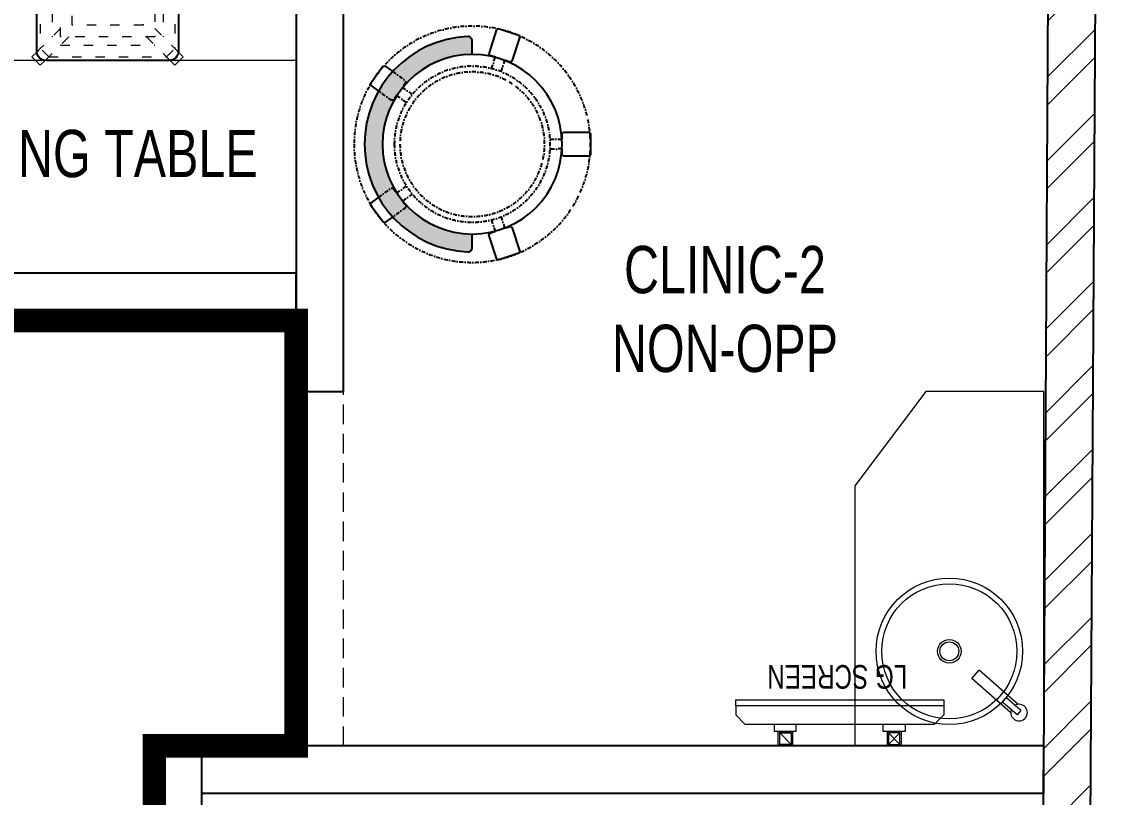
# Model space of a CAD drawing. Header units: feet. Extents: x 2748737 to 2755063, y -5469181 to -5449608.
# Drawn here: x 2752762 to 2755063, y -5456420 to -5454779 of the extents above; entities that cross this region are included whole.
import ezdxf

# ---------------------------------------------------------------- set-up
doc = ezdxf.new("R2010")
doc.units = ezdxf.units.FT
doc.header["$LTSCALE"] = 33
doc.header["$MEASUREMENT"] = 0
for name, pattern in [('a_p6_plan_L18$0$HIDDEN', [0.375, 0.25, -0.125]), ('ACAD_ISO03W100', [30, 12, -18]), ('DASHDOT2', [0.5, 0.25, -0.125, 0, -0.125])]:
    doc.linetypes.add(name, pattern=pattern)
doc.layers.add('A-WALL', color=1, linetype='Continuous')
for name, color, linetype, lineweight in [('Floor-Unit', 1, 'Continuous', 13), ('HATCH', 9, 'Continuous', 9), ('LENS-CURTAIN', 5, 'a_p6_plan_L18$0$HIDDEN', 9), ('LENS-DIM', 252, 'Continuous', 5), ('LENS-FURNITURE', 13, 'Continuous', 9), ('LENS-PARTITION', 21, 'Continuous', 25), ('LENS-TEXT', 31, 'Continuous', 5), ('LK-FF&E WALL', 1, 'Continuous', 9), ('LK-FURNITURE', 13, 'Continuous', 9), ('LK-IT', 3, 'Continuous', 18), ('LK-TILES FINISH', 251, 'Continuous', 5), ('LN-ELEVATION-1', 81, 'Continuous', 25), ('LN-ELEVATION-3', 125, 'Continuous', 18), ('LN-ELEVATION-5', 167, 'Continuous', 5), ('LN-HATCH', 251, 'Continuous', 0), ('TV', 92, 'Continuous', 18)]:
    doc.layers.add(name, color=color, linetype=linetype, lineweight=lineweight)
doc.styles.add('LK TXT', font='GILC____.TTF', dxfattribs={"height": 100})
doc.styles.get("Standard").update_dxf_attribs({"font": 'GILC____.TTF'})

# ---------------------------------------------------------------- blocks, each defined once
blk = doc.blocks.new('rtf')
at = {"color": 0, "linetype": 'ByBlock', "lineweight": -2}
for p, q in [((16412.5253540573, -172798.8148984113), (16452.40026456733, -172798.8148984113)), ((16412.5253540573, -172810.8148984113), (16412.5253540573, -172798.8148984113)), ((16425.26329468148, -172793.1007600746), (16535.26329468148, -172793.1007600746)), ((16535.26329468148, -172793.1007600746), (16535.26329468148, -172817.1007600746)), ((16412.5253540573, -172810.8148984113), (16452.40026456733, -172810.8148984113)), ((16425.26329468148, -172817.1007600746), (16535.26329468148, -172817.1007600746))]:
    blk.add_line(p, q, dxfattribs=at)
for centre, radius, start, end in [((16412.5253540573, -172805.1007600746), 17.5, 21.05058810897431, 340.9421780194656), ((16444.53660690578, -172804.8148984114), 9.891264419597851, 322.656233941354, 37.34376605891414)]:
    blk.add_arc(centre, radius, start, end, dxfattribs=at)
blk = doc.blocks.new('dsg')
at = {"color": 0, "linetype": 'ByBlock', "lineweight": -2}
for radius in [155, 143, 25, 20]:
    blk.add_circle((11491.5035008227, -171102.5847399924), radius, dxfattribs=at)
blk.add_blockref('rtf', (-5117.472106590168, 1702.9323767405), dxfattribs=at)
blk = doc.blocks.new('CLENS 600 TYPE 6')
at = {"layer": 'LN-ELEVATION-1', "ltscale": 0.5}
blk.add_lwpolyline([(130, -225), (-130, -225, -0.4142135623730951), (-150, -205), (-150, 55, -0.4142135623730951), (-130, 75), (130, 75, -0.4142135623730951), (150, 55), (150, -205, -0.4142135623730951)], format="xyb", close=True, dxfattribs=at)
at = {"layer": 'LN-ELEVATION-3', "linetype": 'ACAD_ISO03W100', "ltscale": 0.05}
for p, q in [((-100, 7.322330470196902), (-142.3743686703965, 49.69669914152472)), ((-142.3743686708621, -199.6966991410591), (-142.3743686708621, 49.69669914105907)), ((-82.3223304701969, 25), (-124.6966991401277, 67.374368671095)), ((124.696699141059, 67.3743686703965), (-124.6966991401277, 67.374368671095)), ((82.3223304701969, 25), (124.6966991401277, 67.374368671095)), ((100, 7.322330470196902), (142.3743686703965, 49.69669914152472)), ((142.3743686708621, -199.6966991410591), (142.3743686708621, 49.69669914105907)), ((-117.3743686703965, -174.6966991408262), (-117.3743686703965, 24.69669914152473)), ((99.69669914059341, 42.3743686703965), (-99.69669913966207, 42.374368671095)), ((117.3743686703965, -174.6966991408262), (117.3743686703965, 24.69669914152473)), ((-100, -157.3223304701969), (-142.3743686703965, -199.6966991415247)), ((100, -157.3223304701969), (142.3743686703965, -199.6966991415247)), ((-82.3223304701969, -175), (-124.6966991401277, -217.374368671095)), ((82.3223304701969, -175), (124.6966991401277, -217.374368671095)), ((99.69669914059341, -192.3743686703965), (-99.69669913966207, -192.374368671095)), ((124.696699141059, -217.3743686703965), (-124.6966991401277, -217.374368671095))]:
    blk.add_line(p, q, dxfattribs=at)
for points in [[(-132.2008663183078, 74.87853584764525), (-124.696699141059, 67.3743686703965), (-142.3743686708621, 49.69669914105907), (-149.8785358476452, 57.20086631807498)], [(132.2008663183078, 74.87853584764525), (124.696699141059, 67.3743686703965), (142.3743686708621, 49.69669914105907), (149.8785358476452, 57.20086631807498)], [(-132.2008663183078, -224.8785358476453), (-124.696699141059, -217.3743686703965), (-142.3743686708621, -199.6966991410591), (-149.8785358476452, -207.200866318075)], [(132.2008663183078, -224.8785358476453), (124.696699141059, -217.3743686703965), (142.3743686708621, -199.6966991410591), (149.8785358476452, -207.200866318075)]]:
    blk.add_lwpolyline(points, dxfattribs=at)
for points in [[(100, -175), (-100, -175), (-100, 25), (100, 25)], [(75, -150), (-75, -150), (-75, 0), (75, 0)]]:
    blk.add_lwpolyline(points, close=True, dxfattribs=at)
at = {"layer": 'LN-ELEVATION-5', "ltscale": 0.5}
for points in [[(-149.8785358476452, 57.20086631807498), (-160.0520382001995, 67.37436867062934), (-142.3743686708621, 85.05203819996677), (-132.2008663183078, 74.87853584787806)], [(149.8785358476452, 57.20086631807498), (160.0520382001995, 67.37436867062934), (142.3743686708621, 85.05203819996677), (132.2008663183078, 74.87853584787806)], [(-149.8785358476452, -207.200866318075), (-160.0520382001995, -217.3743686706294), (-142.3743686708621, -235.0520381999668), (-132.2008663183078, -224.8785358478781)], [(149.8785358476452, -207.200866318075), (160.0520382001995, -217.3743686706294), (142.3743686708621, -235.0520381999668), (132.2008663183078, -224.8785358478781)]]:
    blk.add_lwpolyline(points, dxfattribs=at)
blk = doc.blocks.new('A$C24899081')
at = {"layer": 'LN-HATCH'}
h = blk.add_hatch(dxfattribs=at)
h.set_pattern_fill('ANSI32', color=256, scale=333, angle=180)
h.set_pattern_definition([(225, (-7065682.600582086, 5288784.786549147), (88.29995930067012, -88.29995930067015), []), (225, (-7065741.467221521, 5288784.786549147), (88.29995930067012, -88.29995930067015), [])])
h.paths.add_polyline_path([(-886.2487334199249, 6298.343762850389), (-1001.90087969508, 6298.343762850389), (-666.5566634619609, 3153.946559208446), (-657.3501917943358, 2959.732924884185), (-530.1919879578053, 2959.732924884185)])
h.paths.add_polyline_path([(402.2755760038271, 10056.43331811484), (306.9408021839336, 10116.5178046301), (294.3415243271738, 10096.12261753809), (-1008.777257037349, 6552.32386235334), (-886.2487334199249, 6552.32386235334)])
h.paths.add_polyline_path([(2826.974148062058, 14180.9788552532), (2729.833141878247, 14242.20171488914), (2727.735086758621, 14239.08744938113), (440.3530448991805, 10332.64899419341), (537.694574119523, 10271.29975544941)])
h.paths.add_polyline_path([(5115.912410255521, 2862.808260639198), (5215.914057350717, 2862.808260639198), (5301.15949973464, 17715.15137456171), (2876.803357033059, 14460.35817195382), (2871.804721199908, 14452.93840542342), (2969.030523174442, 14391.66210346669), (5199.267778427341, 17385.84308650996)])
at = {"layer": 'A-WALL'}
for p, q in [((5215.914057350717, 2862.808260639198), (5301.15949973464, 17715.15137456171)), ((5115.912410255521, 2862.808260639198), (5199.267778427341, 17385.84308650996))]:
    blk.add_line(p, q, dxfattribs=at)
blk = doc.blocks.new('CLINIC SCREEN')
at = {"layer": 'TV'}
for p, q in [((-103.1090284836336, 42.85441964946222), (-127.4114311772946, 18.55201695591665)), ((-127.4114311772946, 42.85441964946222), (-103.1090284836336, 18.55201695591665)), ((102.7052824410566, 42.85441964946222), (127.007685134602, 18.55201695591665))]:
    blk.add_line(p, q, dxfattribs=at)
at = {"layer": 'TV', "ltscale": 12}
for p, q in [((-220.0000000000082, -19.41163062257681), (-200.5883693773149, 0)), ((200.5883693773149, 0), (-200.5883693773149, 0)), ((-138.5315413423604, 0), (-138.5315413423604, 15.514207008644)), ((-138.5315413423604, 15.514207008644), (-91.98892031613741, 15.514207008644)), ((-91.98892031613741, 15.514207008644), (-91.98892031613741, 0)), ((91.98892031610741, 15.514207008644), (91.98892031610741, 0)), ((91.98892031610741, 15.514207008644), (138.5315413423595, 15.514207008644)), ((138.5315413423595, 0), (138.5315413423595, 15.514207008644)), ((219.9999999999918, -19.41163062257681), (200.5883693773149, 0)), ((-220.0000000000082, -38.82326124538668), (-220.0000000000082, -19.41163062257681)), ((219.9999999999918, -38.82326124538668), (219.9999999999918, -19.41163062257681))]:
    blk.add_line(p, q, dxfattribs=at)
at = {"layer": 'TV'}
for points in [[(-130.4492315140169, 15.51421661919448), (-100.0712281470269, 15.51421661919448), (-100.0712281470269, 45.89221998606814), (-130.4492315140169, 45.89221998606814)], [(-127.4114311772946, 18.55201695591665), (-103.1090284836336, 18.55201695591665), (-103.1090284836336, 42.85441964946222), (-127.4114311772946, 42.85441964946222)], [(130.0454854713243, 15.51421661919448), (99.66748210433435, 15.51421661919448), (99.66748210433435, 45.89221998606814), (130.0454854713243, 45.89221998606814)], [(127.007685134602, 18.55201695591665), (102.7052824410566, 18.55201695591665), (102.7052824410566, 42.85441964946222), (127.007685134602, 42.85441964946222)]]:
    blk.add_lwpolyline(points, close=True, dxfattribs=at)
at = {"layer": 'TV', "ltscale": 12}
blk.add_lwpolyline([(-220.0000000000082, -51.71278328332107), (-220.0000000000082, -38.82326124538668), (219.9999999999918, -38.82326124538668), (219.9999999999918, -51.71278328332107)], close=True, dxfattribs=at)
at = {"layer": 'Floor-Unit', "color": 0, "ltscale": 2, "insert": (5.199680584678389, -100.4085774972336), "char_height": 50, "attachment_point": 5}
blk.add_mtext_dynamic_manual_height_columns('LG SCREEN', width=466.4796511627907, gutter_width=12.5, heights=[0], dxfattribs=at)
blk = doc.blocks.new('DR STOOL')
at = {"layer": 'HATCH'}
h = blk.add_hatch(dxfattribs=at)
h.set_pattern_fill('ANSI36', color=250, angle=-90.00000000000001)
h.set_pattern_definition([(315, (-227.8099174643867, 917.3997257252777), (6.173926083235043, -1.683798022700468), [7.9375, -1.587499999999999, 0, -1.587499999999999])])
edge = h.paths.add_edge_path()
edge.add_line((-190.0000000041909, 4.511094e-10), (-218.6899174675346, 4.511094e-10))
edge.add_arc((-218.6899174670689, 9.120000000388245), 9.119999999940092, 177.6119845363388, 269.9999999996136, ccw=False)
edge.add_arc((-1.8626451e-09, 3.565219e-10), 228.000000002257, 2.3880154632688004, 177.6119845367313, ccw=False)
edge.add_arc((218.6899174633436, 9.120000000497384), 9.120000000051716, -90.00000000034493, 2.3880154629299, ccw=False)
edge.add_line((218.6899174633436, 4.511094e-10), (190, 4.511094e-10))
edge.add_arc((-1.8626451e-09, 4.511094e-10), 190.000000001979, -1.27e-14, 180)
at = {"layer": 'LN-ELEVATION-1', "color": 1, "ltscale": 100}
for p, q in [((-128.6221585394814, 215.4841044476634), (-165.2704676063731, 189.0243927398114)), ((-124.7228340068832, 214.8545704018979), (-128.6221585394814, 215.4841044476634)), ((-112.6981821293011, 198.1996966340157), (-124.7228340068832, 214.8545704018979)), ((124.7553772013634, 214.9803744515593), (112.5488144652918, 198.2845540212292)), ((128.7014972954057, 215.5933048763618), (124.7553772013634, 214.9803744515593)), ((128.7014972954057, 215.5933048763618), (124.7553772013634, 214.9803744515593)), ((165.1911288509145, 188.915192311113), (128.7014972954057, 215.5933048763618)), ((165.1911288509145, 188.915192311113), (128.7014972954057, 215.5933048763618)), ((-165.2704676063731, 189.0243927398114), (-165.9069543029182, 185.0820035930228)), ((-165.9069543029182, 185.0820035930228), (-153.8003208162263, 168.3135803133482)), ((153.6734594982117, 168.4294150282658), (165.7973639420234, 185.0121775862135)), ((165.7973639420234, 185.0121775862135), (165.1911288509145, 188.915192311113)), ((165.7973639420234, 185.0121775862135), (165.1911288509145, 188.915192311113)), ((-191.2928382232785, -35.45407700946089), (-242.9550312487409, -52.24013893969095)), ((-187.9259491492994, -37.1695928365807), (-191.2928382232785, -35.45407700946089)), ((-184.1424400564283, -48.81403796559607), (-187.9259491492994, -37.1695928365807)), ((188.0651108901948, -36.96233201187715), (184.0504167033359, -49.19388854173303)), ((191.3981811110861, -35.27656588272658), (188.0651108901948, -36.96233201187715)), ((243.0100176925771, -52.21682526778022), (191.3981811110861, -35.27656588272658)), ((-242.9550312487409, -52.24013893969095), (-244.7482102331705, -55.75945052818861)), ((-244.7482102331705, -55.75945052818861), (-230.7800458371639, -98.74904560100549)), ((-173.8639617776498, -80.4479453730819), (-177.8421125086024, -68.2044548037811)), ((177.6922140880488, -68.56540505095472), (173.8739495249465, -80.1985000452405)), ((230.715890809428, -98.7280946081737), (244.8123673382215, -55.78040257930116)), ((244.8123673382215, -55.78040257930116), (243.0100176925771, -52.21682526778022)), ((-227.2218665438704, -100.5620286722478), (-175.5596735184081, -83.7759667420105)), ((-175.5596735184081, -83.7759667420105), (-173.8639617776498, -80.4479453730819)), ((173.8739495249465, -80.1985000452405), (175.5794035866856, -83.5704969359358)), ((175.5794035866856, -83.5704969359358), (227.1912401677109, -100.5107563209894)), ((-230.7800458371639, -98.74904560100549), (-227.2218665438704, -100.5620286722478)), ((227.1912401677109, -100.5107563209894), (230.715890809428, -98.7280946081737)), ((-22.72193054761737, -190.2142363802995), (-25.39390889601782, -192.886214728569)), ((-25.39390889601782, -192.886214728569), (-25.39390889601782, -247.2070584567482)), ((-10.47823652112856, -190.2142363802995), (-22.72193054761737, -190.2142363802995)), ((22.78362171910703, -190.2142363802995), (9.910054048988968, -190.2142363802995)), ((25.42475448176265, -192.8553691428751), (22.78362171910703, -190.2142363802995)), ((25.42475448176265, -247.1762128710543), (25.42475448176265, -192.8553691428751)), ((-25.39390889601782, -247.2070584567482), (-22.60096735274419, -250)), ((-22.60096735274419, -250), (22.60096735274419, -250)), ((22.60096735274419, -250), (25.42475448176265, -247.1762128710543))]:
    blk.add_line(p, q, dxfattribs=at)
at = {"layer": 'LN-ELEVATION-1', "linetype": 'DASHDOT2'}
for p, q in [((-92.92521573789418, 170.8129362839827), (-112.6981821293011, 198.1996966340157)), ((112.5488144652918, 198.2845540212292), (92.69529851106927, 171.1294289919315)), ((-153.8003208162263, 168.3135803133482), (-134.1093360339291, 141.0403694751003)), ((-103.4542870586738, 159.9154408004979), (-93.52748446213081, 167.0824927485227)), ((-93.52748446213081, 167.0824927485227), (-92.92521573789418, 170.8129362839827)), ((92.69529851106927, 171.1294289919315), (93.26858203159645, 167.4385604566923)), ((93.26858203159645, 167.4385604566923), (103.6608748426661, 159.8406005539291)), ((133.7372852512635, 141.1612321265929), (153.6734594982117, 168.4294150282658)), ((-134.1093360339291, 141.0403694751003), (-130.4219571123831, 140.4450534014686)), ((-130.4219571123831, 140.4450534014686), (-119.9844727469608, 147.9808124662595)), ((-119.9844727469608, 147.9808124662595), (-105.3687285655178, 126.9741353208374)), ((-88.15393704269081, 139.4771787207864), (-103.4542870586738, 159.9154408004979)), ((103.6608748426661, 159.8406005539291), (88.19885099539533, 139.4487815762331)), ((105.4096150295809, 126.94019481352), (120.1194891873747, 147.8074627162714)), ((120.1194891873747, 147.8074627162714), (130.0033113472163, 140.5812532722048)), ((130.0033113472163, 140.5812532722048), (133.7372852512635, 141.1612321265929)), ((-159.954806596972, -40.49024384317454), (-184.1424400564283, -48.81403796559607)), ((184.0504167033359, -49.19388854173303), (159.8786162491887, -40.79004861696012)), ((-177.8421125086024, -68.2044548037811), (-153.4148110738024, -60.73628028803068)), ((153.3006618716754, -61.02382378749462), (177.6922140880488, -68.56540505095472)), ((-10.92024635523557, -164.6382343793375), (-10.47823652112856, -190.2142363802995)), ((9.910054048988968, -190.2142363802995), (10.35584833659231, -164.674698740353))]:
    blk.add_line(p, q, dxfattribs=at)
at = {"layer": 'LN-ELEVATION-1', "color": 1, "ltscale": 100}
blk.add_lwpolyline([(-190.0000000023283, 0), (-218.6899174656719, 0, -0.4264743413925903), (-227.8019973598421, 9.5, -0.959166304662544), (227.8019973593764, 9.5, -0.4264743413925903), (218.6899174647406, 0), (190.0000000013969, 0)], format="xyb", dxfattribs=at)
at = {"layer": 'LN-ELEVATION-1', "linetype": 'DASHDOT2'}
for radius in [250, 165, 153]:
    blk.add_circle((0, 0), radius, dxfattribs=at)
at = {"layer": 'LN-ELEVATION-1', "color": 1, "ltscale": 100}
blk.add_circle((0, 0), 190, dxfattribs=at)

msp = doc.modelspace()

# ---------------------------------------------------------------- linework, layer by layer
at = {"layer": 'LENS-CURTAIN', "ltscale": 5}
msp.add_lwpolyline([(2753342.463587829, -5455560.869484223), (2753342.463587829, -5456310.869484224), (2753442.463587829, -5456310.869484224), (2753442.463587829, -5455560.869484223)], close=True, dxfattribs=at)
at = {"layer": 'LENS-PARTITION'}
for points in [[(2753342.463587829, -5455560.869484223), (2753442.463587829, -5455560.869484223), (2753442.463587829, -5454010.869484224), (2753342.463587829, -5454010.869484224)], [(2753342.463587829, -5455310.869484224), (2752192.46358783, -5455310.869484223), (2752192.46358783, -5455410.869484223), (2752292.46358783, -5455410.869484223), (2753342.463587829, -5455410.869484223)], [(2753142.46358783, -5458010.869484224), (2753042.46358783, -5458010.869484224), (2753042.46358783, -5456310.869484224), (2753142.46358783, -5456310.869484224)], [(2754924.198302048, -5456310.869484224), (2753142.46358783, -5456310.869484224), (2753142.46358783, -5456410.869484224), (2754923.624349227, -5456410.869484224)]]:
    msp.add_lwpolyline(points, close=True, dxfattribs=at)
at = {"layer": 'LK-FF&E WALL'}
msp.add_lwpolyline([(2752442.463587829, -5455310.869484224), (2753342.463587829, -5455310.869484224), (2753342.463587829, -5454860.869484223), (2752442.463587829, -5454860.869484223)], close=True, dxfattribs=at)
at = {"layer": 'LK-FURNITURE'}
msp.add_lwpolyline([(2754524.305448275, -5456310.869484224), (2754924.305448275, -5456310.869484224), (2754924.305448275, -5455560.869484223), (2754674.305448275, -5455560.869484223), (2754524.305448275, -5455760.869484223)], close=True, dxfattribs=at)
at = {"layer": 'LK-TILES FINISH', "color": 212, "linetype": 'ACAD_ISO03W100', "ltscale": 0.05, "const_width": 50}
msp.add_lwpolyline([(2752292.46358783, -5455410.869484223), (2753342.463587829, -5455410.869484223), (2753342.463587829, -5456310.869484224), (2753042.46358783, -5456310.869484224), (2753042.46358783, -5457910.869484225), (2752292.46358783, -5457910.869484225), (2752292.46358783, -5456160.869484226)], dxfattribs=at)

# ---------------------------------------------------------------- block references
at = {"layer": 'LENS-DIM', "color": 2}
msp.add_blockref('A$C24899081', (2749761.510660026, -5467323.342665423), dxfattribs=at)
at = {"layer": 'LENS-FURNITURE', "xscale": -1, "rotation": 90}
msp.add_blockref('DR STOOL', (2753715.157825007, -5455038.008930309), dxfattribs=at)
at = {"layer": 'LK-FF&E WALL', "rotation": 179.9999999999999}
msp.add_blockref('CLENS 600 TYPE 6', (2752943.618611335, -5454785.869484224), dxfattribs=at)
at = {"layer": 'LK-IT', "rotation": 180}
msp.add_blockref('CLINIC SCREEN', (2754492.42181556, -5456264.977264237), dxfattribs=at)
at = {"layer": 'LN-ELEVATION-3', "rotation": 138.8441725848134}
msp.add_blockref('dsg', (2650772.33449916, -5592500.520459691), dxfattribs=at)

# ---------------------------------------------------------------- texts
at = {"layer": 'LENS-TEXT', "color": 0, "linetype": 'Continuous', "ltscale": 3, "char_height": 100, "attachment_point": 5, "style": 'LK TXT'}
for s, width, insert in [('DINING TABLE', 783.9636358173434, (2752905.031706163, -5455058.379762839)), ('CLINIC-2\\PNON-OPP', 730.5073781448633, (2754249.631225914, -5455387.275340875))]:
    msp.add_mtext_dynamic_manual_height_columns(s, width=width, gutter_width=0.9999999999999992, heights=[0], dxfattribs=dict(at, insert=insert))

doc.saveas('drawing.dxf')
